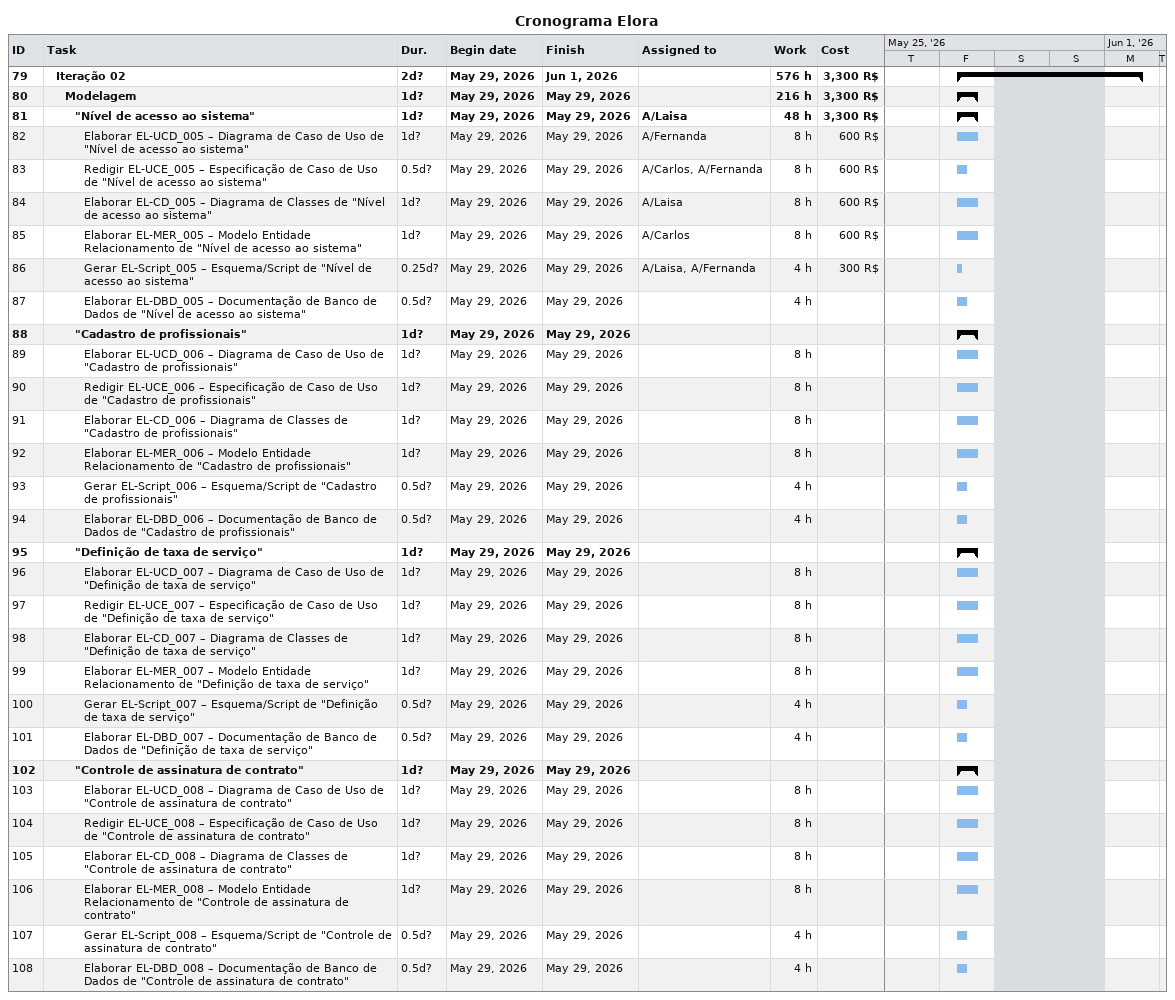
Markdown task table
Cronograma Elora

| ID | Level | Task | Duration | Start | Finish | Resources | Work (h) | Cost (R$) |
|---|---|---|---|---|---|---|---|---|
| 79 | 2 | **Iteração 02** | 2d? | 2026-05-29 | 2026-06-01 |  | 576 | 3300 |
| 80 | 3 | **Modelagem** | 1d? | 2026-05-29 | 2026-05-29 |  | 216 | 3300 |
| 81 | 4 | **"Nível de acesso ao sistema"** | 1d? | 2026-05-29 | 2026-05-29 | A/Laisa | 48 | 3300 |
| 82 | 5 | Elaborar EL-UCD_005 – Diagrama de Caso de Uso de "Nível de acesso ao sistema" | 1d? | 2026-05-29 | 2026-05-29 | A/Fernanda | 8 | 600 |
| 83 | 5 | Redigir EL-UCE_005 – Especificação de Caso de Uso de "Nível de acesso ao sistema" | 0.5d? | 2026-05-29 | 2026-05-29 | A/Carlos, A/Fernanda | 8 | 600 |
| 84 | 5 | Elaborar EL-CD_005 – Diagrama de Classes de "Nível de acesso ao sistema" | 1d? | 2026-05-29 | 2026-05-29 | A/Laisa | 8 | 600 |
| 85 | 5 | Elaborar EL-MER_005 – Modelo Entidade Relacionamento de "Nível de acesso ao sistema" | 1d? | 2026-05-29 | 2026-05-29 | A/Carlos | 8 | 600 |
| 86 | 5 | Gerar EL-Script_005 – Esquema/Script de "Nível de acesso ao sistema" | 0.25d? | 2026-05-29 | 2026-05-29 | A/Laisa, A/Fernanda | 4 | 300 |
| 87 | 5 | Elaborar EL-DBD_005 – Documentação de Banco de Dados de "Nível de acesso ao sistema" | 0.5d? | 2026-05-29 | 2026-05-29 |  | 4 |  |
| 88 | 4 | **"Cadastro de profissionais"** | 1d? | 2026-05-29 | 2026-05-29 |  |  |  |
| 89 | 5 | Elaborar EL-UCD_006 – Diagrama de Caso de Uso de "Cadastro de profissionais" | 1d? | 2026-05-29 | 2026-05-29 |  | 8 |  |
| 90 | 5 | Redigir EL-UCE_006 – Especificação de Caso de Uso de "Cadastro de profissionais" | 1d? | 2026-05-29 | 2026-05-29 |  | 8 |  |
| 91 | 5 | Elaborar EL-CD_006 – Diagrama de Classes de "Cadastro de profissionais" | 1d? | 2026-05-29 | 2026-05-29 |  | 8 |  |
| 92 | 5 | Elaborar EL-MER_006 – Modelo Entidade Relacionamento de "Cadastro de profissionais" | 1d? | 2026-05-29 | 2026-05-29 |  | 8 |  |
| 93 | 5 | Gerar EL-Script_006 – Esquema/Script de "Cadastro de profissionais" | 0.5d? | 2026-05-29 | 2026-05-29 |  | 4 |  |
| 94 | 5 | Elaborar EL-DBD_006 – Documentação de Banco de Dados de "Cadastro de profissionais" | 0.5d? | 2026-05-29 | 2026-05-29 |  | 4 |  |
| 95 | 4 | **"Definição de taxa de serviço"** | 1d? | 2026-05-29 | 2026-05-29 |  |  |  |
| 96 | 5 | Elaborar EL-UCD_007 – Diagrama de Caso de Uso de "Definição de taxa de serviço" | 1d? | 2026-05-29 | 2026-05-29 |  | 8 |  |
| 97 | 5 | Redigir EL-UCE_007 – Especificação de Caso de Uso de "Definição de taxa de serviço" | 1d? | 2026-05-29 | 2026-05-29 |  | 8 |  |
| 98 | 5 | Elaborar EL-CD_007 – Diagrama de Classes de "Definição de taxa de serviço" | 1d? | 2026-05-29 | 2026-05-29 |  | 8 |  |
| 99 | 5 | Elaborar EL-MER_007 – Modelo Entidade Relacionamento de "Definição de taxa de serviço" | 1d? | 2026-05-29 | 2026-05-29 |  | 8 |  |
| 100 | 5 | Gerar EL-Script_007 – Esquema/Script de "Definição de taxa de serviço" | 0.5d? | 2026-05-29 | 2026-05-29 |  | 4 |  |
| 101 | 5 | Elaborar EL-DBD_007 – Documentação de Banco de Dados de "Definição de taxa de serviço" | 0.5d? | 2026-05-29 | 2026-05-29 |  | 4 |  |
| 102 | 4 | **"Controle de assinatura de contrato"** | 1d? | 2026-05-29 | 2026-05-29 |  |  |  |
| 103 | 5 | Elaborar EL-UCD_008 – Diagrama de Caso de Uso de "Controle de assinatura de contrato" | 1d? | 2026-05-29 | 2026-05-29 |  | 8 |  |
| 104 | 5 | Redigir EL-UCE_008 – Especificação de Caso de Uso de "Controle de assinatura de contrato" | 1d? | 2026-05-29 | 2026-05-29 |  | 8 |  |
| 105 | 5 | Elaborar EL-CD_008 – Diagrama de Classes de "Controle de assinatura de contrato" | 1d? | 2026-05-29 | 2026-05-29 |  | 8 |  |
| 106 | 5 | Elaborar EL-MER_008 – Modelo Entidade Relacionamento de "Controle de assinatura de contrato" | 1d? | 2026-05-29 | 2026-05-29 |  | 8 |  |
| 107 | 5 | Gerar EL-Script_008 – Esquema/Script de "Controle de assinatura de contrato" | 0.5d? | 2026-05-29 | 2026-05-29 |  | 4 |  |
| 108 | 5 | Elaborar EL-DBD_008 – Documentação de Banco de Dados de "Controle de assinatura de contrato" | 0.5d? | 2026-05-29 | 2026-05-29 |  | 4 |  |
